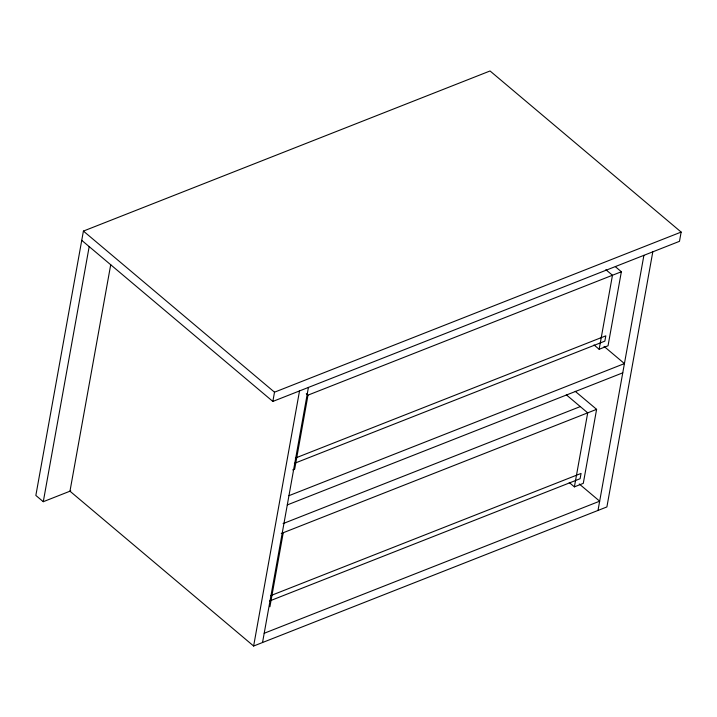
<?xml version="1.0" encoding="UTF-8"?>
<svg xmlns="http://www.w3.org/2000/svg" width="717" height="717" viewBox="0 0 717 717"><rect width="100%" height="100%" fill="white"/><g stroke="black" fill="none" stroke-linecap="round" stroke-linejoin="round"><path stroke-width="1.08" d="M81.747 240.338L272.845 401.43L679.483 241.324L681.15 232.075L490.052 70.974L83.414 231.08L35.85 495.438L43.28 501.703L70.732 490.894M43.28 501.703L89.186 246.603M110.723 264.681L69.97 491.19L253.63 646.026L606.896 506.937L652.802 251.828M272.845 401.43L274.512 392.181L681.15 232.075M253.63 646.026L299.527 390.926M262.53 642.522L308.427 387.422M269.915 606.752L283.233 532.731M615.374 266.697L621.361 271.752L307.996 395.139L294.678 469.151L292.697 469.931M569.253 482.541L574.389 486.87L587.707 412.849L566.313 394.816M594.017 344.94L599.152 349.269L612.47 275.256L605.856 269.682M575.213 391.312L596.607 409.344L583.288 483.366L574.389 486.87M621.361 271.752L608.043 345.764L599.152 349.269M598.005 510.432L643.902 255.333M295.323 458.091L605.811 335.834L604.861 341.122L294.364 463.379M288.951 495.68L624.426 363.582L604.046 346.401M287.284 504.929L622.759 372.84M283.081 523.598L580.277 406.584M281.261 533.511L596.607 409.344M270.56 595.693L581.057 473.435L580.107 478.723L269.61 600.98M264.188 633.272L599.672 501.183L579.282 484.002M306.284 393.696L307.996 395.139M83.414 231.08L274.512 392.181"/></g></svg>
